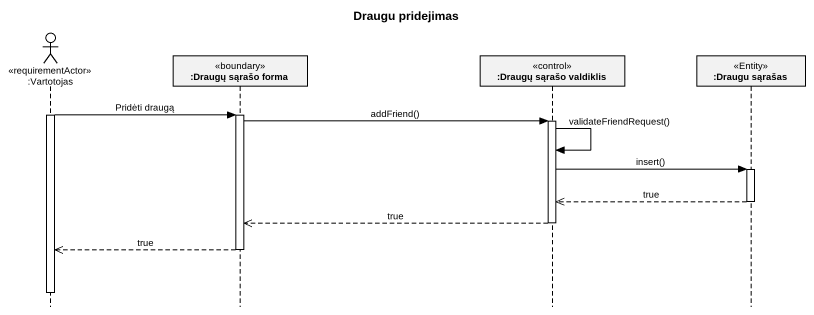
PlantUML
@startuml
title Draugu pridejimas
hide footbox
actor ":Vartotojas" as Vartotojas <<requirementActor>>
participant ":Draugų sąrašo forma" as Draugų_sąrašo_forma <<boundary>>
participant ":Draugų sąrašo valdiklis" as Draugų_sąrašo_valdiklis <<control>>
participant ":Draugu sąrašas" as Draugu_sąrašas <<Entity>>

activate Vartotojas
Vartotojas -> Draugų_sąrašo_forma : Pridėti draugą
activate Draugų_sąrašo_forma
Draugų_sąrašo_forma -> Draugų_sąrašo_valdiklis : addFriend()
activate Draugų_sąrašo_valdiklis
Draugų_sąrašo_valdiklis -> Draugų_sąrašo_valdiklis : validateFriendRequest()
Draugų_sąrašo_valdiklis -> Draugu_sąrašas : insert()
activate Draugu_sąrašas
Draugu_sąrašas -->> Draugų_sąrašo_valdiklis : true
deactivate Draugu_sąrašas
Draugų_sąrašo_valdiklis -->> Draugų_sąrašo_forma : true
deactivate Draugų_sąrašo_valdiklis
Draugų_sąrašo_forma -->> Vartotojas : true
deactivate Draugų_sąrašo_forma
deactivate Vartotojas
@enduml
